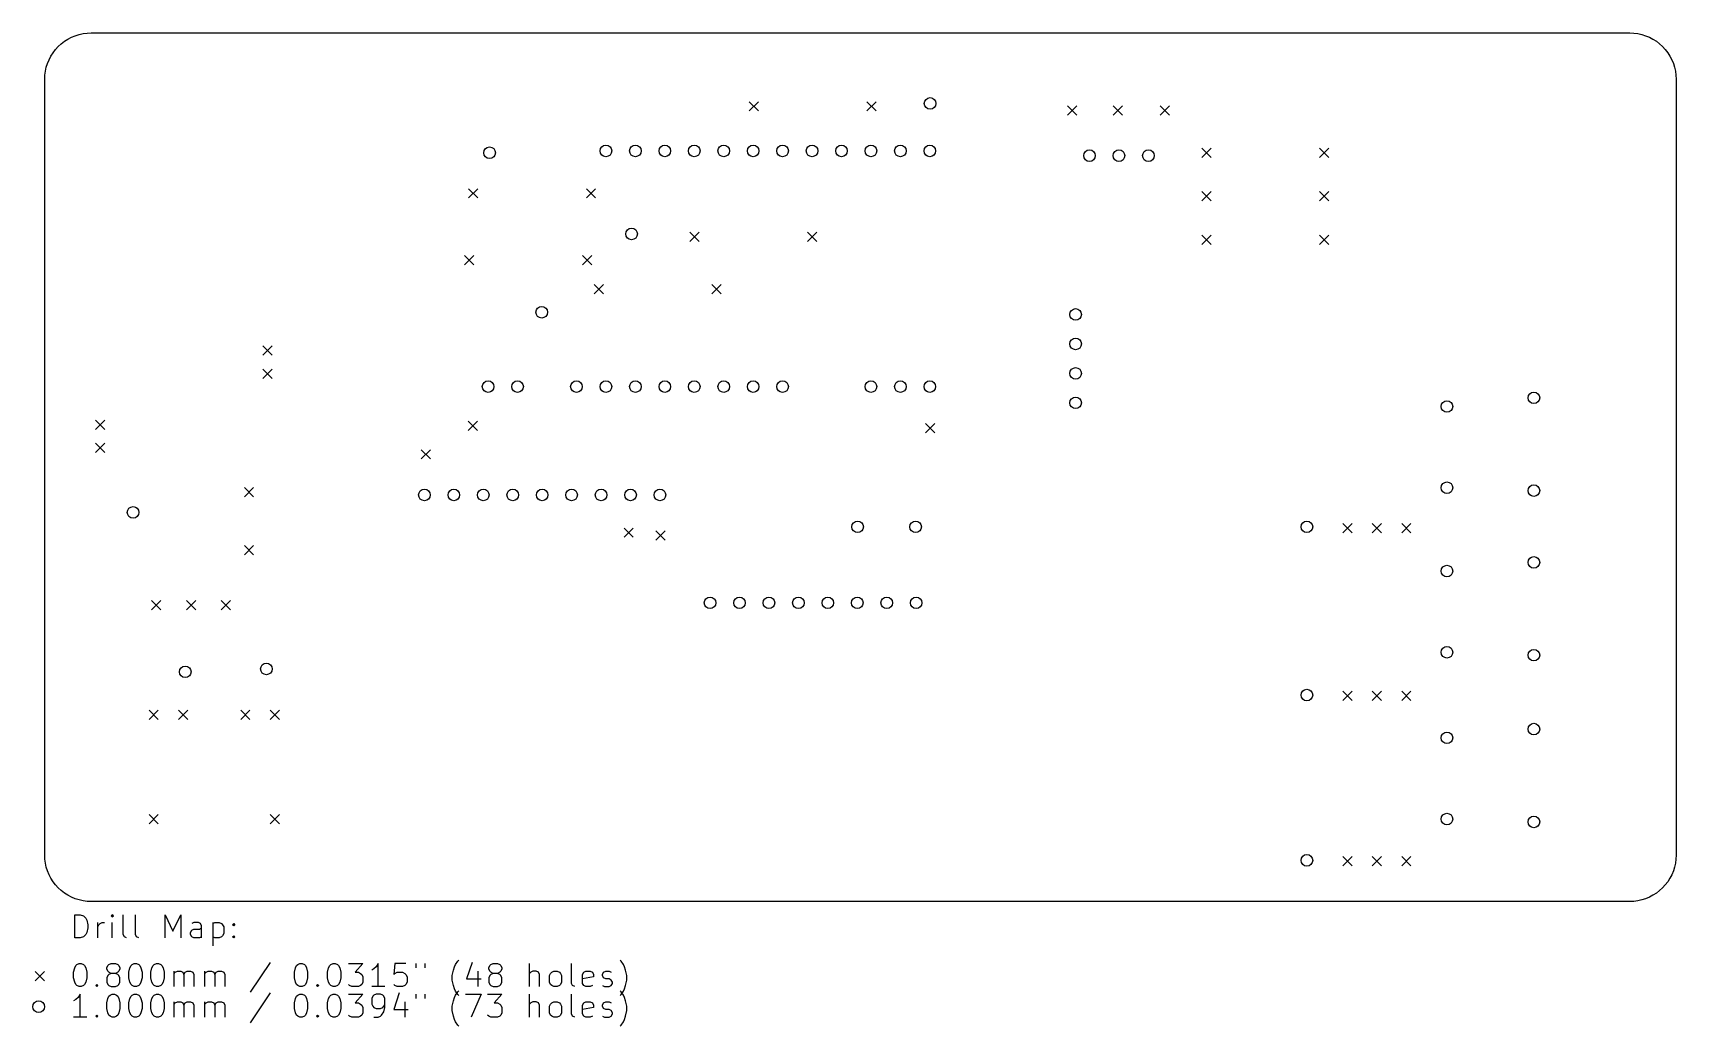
# Model space of a CAD drawing. Header units: millimetres. Extents: x -6 to 136, y -15 to 70.
import ezdxf

# ---------------------------------------------------------------- set-up
doc = ezdxf.new("R2010")
doc.units = ezdxf.units.MM
doc.layers.add('BLACK', color=250, linetype='CONTINUOUS')

msp = doc.modelspace()

# ---------------------------------------------------------------- linework, layer by layer
at = {"layer": 'BLACK', "linetype": 'CONTINUOUS'}
for p, q in [((-3.190305, 69.448383), (-2.91346, 69.660818)), ((-2.91346, 69.660818), (-2.619153, 69.848316)), ((-2.619153, 69.848316), (-2.309625, 70.00945)), ((-2.309625, 70.00945), (-1.987231, 70.142994)), ((-1.987231, 70.142994), (-1.654424, 70.247931)), ((-1.654424, 70.247931), (-1.313738, 70.323463)), ((-1.313738, 70.323463), (-0.967765, 70.369014)), ((-0.967765, 70.369014), (-0.619139, 70.384239)), ((-0.619139, 70.384239), (-0.619139, 70.384186)), ((-0.619139, 70.384186), (132.1, 70.384186)), ((132.1, 70.384186), (132.100014, 70.384186)), ((132.100014, 70.384186), (132.448636, 70.368964)), ((132.448636, 70.368964), (132.794604, 70.323415)), ((132.794604, 70.323415), (133.135286, 70.247886)), ((133.135286, 70.247886), (133.468089, 70.142953)), ((133.468089, 70.142953), (133.79048, 70.009413)), ((133.79048, 70.009413), (134.100005, 69.848282)), ((134.100005, 69.848282), (134.394309, 69.660789)), ((134.394309, 69.660789), (134.671152, 69.448358)), ((-4.37792, 67.752257), (-4.244383, 68.074654)), ((-4.244383, 68.074654), (-4.083255, 68.384186)), ((-4.083255, 68.384186), (-3.895762, 68.678496)), ((-3.895762, 68.678496), (-3.683333, 68.955346)), ((-3.683333, 68.955346), (-3.447582, 69.212627)), ((-3.447582, 69.212627), (-3.190305, 69.448383)), ((134.671152, 69.448358), (134.928427, 69.212607)), ((134.928427, 69.212607), (135.164176, 68.955331)), ((135.164176, 68.955331), (135.376605, 68.678486)), ((135.376605, 68.678486), (135.564096, 68.384181)), ((135.564096, 68.384181), (135.725224, 68.074654)), ((135.725224, 68.074654), (135.858762, 67.752263)), ((-4.619139, 66.384186), (-4.603921, 66.732788)), ((-4.603921, 66.732788), (-4.558376, 67.078761)), ((-4.558376, 67.078761), (-4.482851, 67.419449)), ((-4.482851, 67.419449), (-4.37792, 67.752257)), ((135.858762, 67.752263), (135.963693, 67.419459)), ((135.963693, 67.419459), (136.03922, 67.078776)), ((136.03922, 67.078776), (136.084766, 66.732808)), ((136.084766, 66.732808), (136.099986, 66.384186)), ((-4.619139, -0.5), (-4.619139, 66.384186)), ((136.099986, 66.384186), (136.1, 66.384186)), ((136.1, 66.384186), (136.1, -0.5)), ((56.14, 64.45), (56.94, 63.65)), ((56.94, 64.45), (56.14, 63.65)), ((66.3, 64.45), (67.1, 63.65)), ((67.1, 64.45), (66.3, 63.65)), ((83.6, 64.1), (84.4, 63.3)), ((84.4, 64.1), (83.6, 63.3)), ((87.5375, 64.1), (88.3375, 63.3)), ((88.3375, 64.1), (87.5375, 63.3)), ((91.6, 64.1), (92.4, 63.3)), ((92.4, 64.1), (91.6, 63.3)), ((95.18, 60.45), (95.98, 59.65)), ((95.98, 60.45), (95.18, 59.65)), ((105.34, 60.45), (106.14, 59.65)), ((106.14, 60.45), (105.34, 59.65)), ((31.94, 56.95), (32.74, 56.15)), ((32.74, 56.95), (31.94, 56.15)), ((42.1, 56.95), (42.9, 56.15)), ((42.9, 56.95), (42.1, 56.15)), ((95.18, 56.7), (95.98, 55.9)), ((95.98, 56.7), (95.18, 55.9)), ((105.34, 56.7), (106.14, 55.9)), ((106.14, 56.7), (105.34, 55.9)), ((51.02, 53.2), (51.82, 52.4)), ((51.82, 53.2), (51.02, 52.4)), ((61.18, 53.2), (61.98, 52.4)), ((61.98, 53.2), (61.18, 52.4)), ((95.19, 52.95), (95.99, 52.15)), ((95.99, 52.95), (95.19, 52.15)), ((105.35, 52.95), (106.15, 52.15)), ((106.15, 52.95), (105.35, 52.15)), ((31.6, 51.2), (32.4, 50.4)), ((32.4, 51.2), (31.6, 50.4)), ((41.76, 51.2), (42.56, 50.4)), ((42.56, 51.2), (41.76, 50.4)), ((42.77, 48.7), (43.57, 47.9)), ((43.57, 48.7), (42.77, 47.9)), ((52.93, 48.7), (53.73, 47.9)), ((53.73, 48.7), (52.93, 47.9)), ((14.2, 43.4), (15, 42.6)), ((15, 43.4), (14.2, 42.6)), ((14.2, 41.4), (15, 40.6)), ((15, 41.4), (14.2, 40.6)), ((-0.25, 37), (0.55, 36.2)), ((0.55, 37), (-0.25, 36.2)), ((31.9, 36.9), (32.7, 36.1)), ((32.7, 36.9), (31.9, 36.1)), ((71.35, 36.7), (72.15, 35.9)), ((72.15, 36.7), (71.35, 35.9)), ((-0.25, 35), (0.55, 34.2)), ((0.55, 35), (-0.25, 34.2)), ((27.85, 34.45), (28.65, 33.65)), ((28.65, 34.45), (27.85, 33.65)), ((12.6, 31.2), (13.4, 30.4)), ((13.4, 31.2), (12.6, 30.4)), ((45.35, 27.7), (46.15, 26.9)), ((46.15, 27.7), (45.35, 26.9)), ((48.1, 27.45), (48.9, 26.65)), ((48.9, 27.45), (48.1, 26.65)), ((107.35, 28.075), (108.15, 27.275)), ((108.15, 28.075), (107.35, 27.275)), ((109.89, 28.075), (110.69, 27.275)), ((110.69, 28.075), (109.89, 27.275)), ((112.43, 28.075), (113.23, 27.275)), ((113.23, 28.075), (112.43, 27.275)), ((12.6, 26.2), (13.4, 25.4)), ((13.4, 26.2), (12.6, 25.4)), ((4.6, 21.45), (5.4, 20.65)), ((5.4, 21.45), (4.6, 20.65)), ((7.6, 21.45), (8.4, 20.65)), ((8.4, 21.45), (7.6, 20.65)), ((10.6, 21.45), (11.4, 20.65)), ((11.4, 21.45), (10.6, 20.65)), ((107.35, 13.6375), (108.15, 12.8375)), ((108.15, 13.6375), (107.35, 12.8375)), ((109.89, 13.6375), (110.69, 12.8375)), ((110.69, 13.6375), (109.89, 12.8375)), ((112.43, 13.6375), (113.23, 12.8375)), ((113.23, 13.6375), (112.43, 12.8375)), ((4.376, 12), (5.176, 11.2)), ((5.176, 12), (4.376, 11.2)), ((6.916, 12), (7.716, 11.2)), ((7.716, 12), (6.916, 11.2)), ((12.284, 12), (13.084, 11.2)), ((13.084, 12), (12.284, 11.2)), ((14.824, 12), (15.624, 11.2)), ((15.624, 12), (14.824, 11.2)), ((4.376, 3), (5.176, 2.2)), ((5.176, 3), (4.376, 2.2)), ((14.824, 3), (15.624, 2.2)), ((15.624, 3), (14.824, 2.2)), ((-4.6191, -0.5), (-4.619139, -0.5)), ((-4.603879, -0.848623), (-4.6191, -0.5)), ((-4.558331, -1.194593), (-4.603879, -0.848623)), ((-4.482803, -1.535276), (-4.558331, -1.194593)), ((107.35, -0.6125), (108.15, -1.4125)), ((108.15, -0.6125), (107.35, -1.4125)), ((109.89, -0.6125), (110.69, -1.4125)), ((110.69, -0.6125), (109.89, -1.4125)), ((112.43, -0.6125), (113.23, -1.4125)), ((113.23, -0.6125), (112.43, -1.4125)), ((136.039231, -1.194593), (135.963703, -1.535276)), ((136.084779, -0.848623), (136.039231, -1.194593)), ((136.1, -0.5), (136.084779, -0.848623)), ((-4.37787, -1.868081), (-4.482803, -1.535276)), ((-4.244331, -2.190473), (-4.37787, -1.868081)), ((-4.083202, -2.5), (-4.244331, -2.190473)), ((-3.895708, -2.794306), (-4.083202, -2.5)), ((-3.683278, -3.07115), (-3.895708, -2.794306)), ((135.376608, -2.794306), (135.164178, -3.07115)), ((135.564102, -2.5), (135.376608, -2.794306)), ((135.725231, -2.190473), (135.564102, -2.5)), ((135.85877, -1.868081), (135.725231, -2.190473)), ((135.963703, -1.535276), (135.85877, -1.868081)), ((-3.447527, -3.328427), (-3.683278, -3.07115)), ((-3.19025, -3.564178), (-3.447527, -3.328427)), ((-2.913406, -3.776608), (-3.19025, -3.564178)), ((-2.6191, -3.964102), (-2.913406, -3.776608)), ((-2.309573, -4.125231), (-2.6191, -3.964102)), ((-1.987181, -4.25877), (-2.309573, -4.125231)), ((133.790473, -4.125231), (133.468081, -4.25877)), ((134.1, -3.964102), (133.790473, -4.125231)), ((134.394306, -3.776608), (134.1, -3.964102)), ((134.67115, -3.564178), (134.394306, -3.776608)), ((134.928427, -3.328427), (134.67115, -3.564178)), ((135.164178, -3.07115), (134.928427, -3.328427)), ((-2.036371, -7.639838), (-2.036371, -5.639838)), ((-2.036371, -5.639838), (-1.560181, -5.639838)), ((-1.654376, -4.363703), (-1.987181, -4.25877)), ((-1.313693, -4.439231), (-1.654376, -4.363703)), ((-1.560181, -5.639838), (-1.274466, -5.735076)), ((-0.967723, -4.484779), (-1.313693, -4.439231)), ((-0.619139, -4.5), (-0.967723, -4.484779)), ((132.1, -4.5), (-0.619139, -4.5)), ((1.201724, -5.639838), (1.106486, -5.735076)), ((1.296962, -5.735076), (1.201724, -5.639838)), ((1.201724, -5.639838), (1.201724, -5.830314)), ((2.154105, -7.354123), (2.154105, -5.639838)), ((3.201724, -7.354123), (3.201724, -5.639838)), ((5.773153, -7.639838), (5.773153, -5.639838)), ((5.773153, -5.639838), (6.43982, -7.068409)), ((6.43982, -7.068409), (7.106486, -5.639838)), ((7.106486, -5.639838), (7.106486, -7.639838)), ((132.448623, -4.484779), (132.1, -4.5)), ((132.794593, -4.439231), (132.448623, -4.484779)), ((133.135276, -4.363703), (132.794593, -4.439231)), ((133.468081, -4.25877), (133.135276, -4.363703)), ((-1.274466, -5.735076), (-1.08399, -5.925552)), ((-1.08399, -5.925552), (-0.988752, -6.116028)), ((-0.988752, -6.116028), (-0.893514, -6.49698)), ((-0.893514, -6.782695), (-0.988752, -7.163647)), ((-0.893514, -6.49698), (-0.893514, -6.782695)), ((-0.036371, -7.639838), (-0.036371, -6.306504)), ((-0.036371, -6.687457), (0.058867, -6.49698)), ((0.058867, -6.49698), (0.154105, -6.401742)), ((0.154105, -6.401742), (0.344581, -6.306504)), ((0.344581, -6.306504), (0.535058, -6.306504)), ((1.106486, -5.735076), (1.201724, -5.830314)), ((1.201724, -5.830314), (1.296962, -5.735076)), ((1.201724, -7.639838), (1.201724, -6.306504)), ((7.963629, -7.163647), (8.058867, -6.973171)), ((8.249343, -6.306504), (8.058867, -6.401742)), ((8.058867, -6.973171), (8.249343, -6.877933)), ((8.630296, -6.306504), (8.249343, -6.306504)), ((8.249343, -6.877933), (8.725534, -6.877933)), ((8.820772, -6.401742), (8.630296, -6.306504)), ((8.725534, -6.877933), (8.91601, -6.782695)), ((8.91601, -6.592219), (8.820772, -6.401742)), ((8.91601, -7.639838), (8.91601, -6.592219)), ((9.868391, -6.306504), (9.868391, -8.306504)), ((9.868391, -6.401742), (10.058867, -6.306504)), ((10.058867, -6.306504), (10.43982, -6.306504)), ((10.43982, -6.306504), (10.630296, -6.401742)), ((10.630296, -6.401742), (10.725534, -6.49698)), ((10.725534, -6.49698), (10.820772, -6.687457)), ((10.820772, -6.687457), (10.820772, -7.258885)), ((11.582677, -6.49698), (11.677915, -6.401742)), ((11.677915, -6.592219), (11.582677, -6.49698)), ((11.677915, -6.401742), (11.773153, -6.49698)), ((11.677915, -6.401742), (11.677915, -6.592219)), ((11.773153, -6.49698), (11.677915, -6.592219)), ((-1.560181, -7.639838), (-2.036371, -7.639838)), ((-1.274466, -7.5446), (-1.560181, -7.639838)), ((-1.08399, -7.354123), (-1.274466, -7.5446)), ((-0.988752, -7.163647), (-1.08399, -7.354123)), ((2.249343, -7.5446), (2.154105, -7.354123)), ((2.439819, -7.639838), (2.249343, -7.5446)), ((3.296962, -7.5446), (3.201724, -7.354123)), ((3.487438, -7.639838), (3.296962, -7.5446)), ((7.963629, -7.354123), (7.963629, -7.163647)), ((8.058867, -7.5446), (7.963629, -7.354123)), ((8.249343, -7.639838), (8.058867, -7.5446)), ((8.725534, -7.639838), (8.249343, -7.639838)), ((8.91601, -7.5446), (8.725534, -7.639838)), ((10.058867, -7.639838), (9.868391, -7.5446)), ((10.43982, -7.639838), (10.058867, -7.639838)), ((10.630296, -7.5446), (10.43982, -7.639838)), ((10.725534, -7.449361), (10.630296, -7.5446)), ((10.820772, -7.258885), (10.725534, -7.449361)), ((11.582677, -7.5446), (11.677915, -7.449361)), ((11.677915, -7.639838), (11.582677, -7.5446)), ((11.677915, -7.449361), (11.773153, -7.5446)), ((11.677915, -7.449361), (11.677915, -7.639838)), ((11.773153, -7.5446), (11.677915, -7.639838)), ((-1.845895, -9.935076), (-1.655419, -9.839838)), ((-1.655419, -9.839838), (-1.464942, -9.839838)), ((-1.464942, -9.839838), (-1.274466, -9.935076)), ((0.91601, -9.935076), (1.106486, -9.839838)), ((1.106486, -9.839838), (1.487439, -9.839838)), ((1.487439, -9.839838), (1.677915, -9.935076)), ((2.91601, -9.935076), (3.106486, -9.839838)), ((3.106486, -9.839838), (3.296963, -9.839838)), ((3.296963, -9.839838), (3.487439, -9.935076)), ((4.820772, -9.935076), (5.011248, -9.839838)), ((5.011248, -9.839838), (5.201725, -9.839838)), ((5.201725, -9.839838), (5.392201, -9.935076)), ((14.820773, -9.7446), (13.106488, -12.316028)), ((17.201726, -9.935076), (17.392202, -9.839838)), ((17.392202, -9.839838), (17.582679, -9.839838)), ((17.582679, -9.839838), (17.773155, -9.935076)), ((20.058869, -9.935076), (20.249345, -9.839838)), ((20.249345, -9.839838), (20.439822, -9.839838)), ((20.439822, -9.839838), (20.630298, -9.935076)), ((21.582679, -9.839838), (22.820774, -9.839838)), ((22.820774, -9.839838), (22.154107, -10.601742)), ((24.154107, -9.839838), (23.963631, -10.125552)), ((24.154107, -11.839838), (24.154107, -9.839838)), ((25.582679, -9.839838), (25.487441, -10.792219)), ((26.53506, -9.839838), (25.582679, -9.839838)), ((27.392203, -9.839838), (27.392203, -10.22079)), ((28.154108, -9.839838), (28.154108, -10.22079)), ((30.820775, -9.935076), (31.011251, -9.649361)), ((31.011251, -9.649361), (31.10649, -9.554123)), ((32.249346, -9.7446), (31.773156, -11.173171)), ((33.868394, -9.935076), (34.05887, -9.839838)), ((34.05887, -9.839838), (34.439823, -9.839838)), ((34.439823, -9.839838), (34.630299, -9.935076)), ((37.201728, -11.839838), (37.201728, -9.839838)), ((40.820776, -11.554123), (40.820776, -9.839838)), ((45.106491, -9.649361), (45.011253, -9.554123)), ((45.296967, -9.935076), (45.106491, -9.649361)), ((-5.444139, -10.525), (-4.644139, -11.325)), ((-4.644139, -10.525), (-5.444139, -11.325)), ((-2.131609, -10.601742), (-2.036371, -10.22079)), ((-2.131609, -11.077933), (-2.131609, -10.601742)), ((-2.036371, -11.458885), (-2.131609, -11.077933)), ((-2.036371, -10.22079), (-1.941133, -10.030314)), ((-1.941133, -10.030314), (-1.845895, -9.935076)), ((-1.274466, -9.935076), (-1.179228, -10.030314)), ((-1.179228, -10.030314), (-1.08399, -10.22079)), ((-1.08399, -10.22079), (-0.988752, -10.601742)), ((-0.988752, -11.077933), (-1.08399, -11.458885)), ((-0.988752, -10.601742), (-0.988752, -11.077933)), ((0.725534, -10.22079), (0.820772, -10.030314)), ((0.725534, -10.316028), (0.725534, -10.22079)), ((0.820772, -10.506504), (0.725534, -10.316028)), ((0.820772, -10.887457), (0.725534, -11.077933)), ((0.725534, -11.077933), (0.725534, -11.458885)), ((0.820772, -10.030314), (0.91601, -9.935076)), ((0.91601, -10.601742), (0.820772, -10.506504)), ((0.91601, -10.792219), (0.820772, -10.887457)), ((1.106486, -10.69698), (0.91601, -10.601742)), ((1.106486, -10.69698), (0.91601, -10.792219)), ((1.487439, -10.69698), (1.106486, -10.69698)), ((1.677915, -10.601742), (1.487439, -10.69698)), ((1.677915, -10.792219), (1.487439, -10.69698)), ((1.677915, -9.935076), (1.773153, -10.030314)), ((1.773153, -10.506504), (1.677915, -10.601742)), ((1.773153, -10.887457), (1.677915, -10.792219)), ((1.773153, -10.030314), (1.868391, -10.22079)), ((1.868391, -10.316028), (1.773153, -10.506504)), ((1.868391, -11.077933), (1.773153, -10.887457)), ((1.868391, -10.22079), (1.868391, -10.316028)), ((1.868391, -11.458885), (1.868391, -11.077933)), ((2.630296, -10.601742), (2.725534, -10.22079)), ((2.630296, -11.077933), (2.630296, -10.601742)), ((2.725534, -11.458885), (2.630296, -11.077933)), ((2.725534, -10.22079), (2.820772, -10.030314)), ((2.820772, -10.030314), (2.91601, -9.935076)), ((3.487439, -9.935076), (3.582677, -10.030314)), ((3.582677, -10.030314), (3.677915, -10.22079)), ((3.677915, -10.22079), (3.773153, -10.601742)), ((3.773153, -11.077933), (3.677915, -11.458885)), ((3.773153, -10.601742), (3.773153, -11.077933)), ((4.535058, -10.601742), (4.630296, -10.22079)), ((4.535058, -11.077933), (4.535058, -10.601742)), ((4.630296, -11.458885), (4.535058, -11.077933)), ((4.630296, -10.22079), (4.725534, -10.030314)), ((4.725534, -10.030314), (4.820772, -9.935076)), ((5.392201, -9.935076), (5.487439, -10.030314)), ((5.487439, -10.030314), (5.582677, -10.22079)), ((5.582677, -10.22079), (5.677915, -10.601742)), ((5.677915, -11.077933), (5.582677, -11.458885)), ((5.677915, -10.601742), (5.677915, -11.077933)), ((6.535058, -11.839838), (6.535058, -10.506504)), ((6.535058, -10.69698), (6.630296, -10.601742)), ((6.630296, -10.601742), (6.820772, -10.506504)), ((6.820772, -10.506504), (7.106487, -10.506504)), ((7.106487, -10.506504), (7.296963, -10.601742)), ((7.296963, -10.601742), (7.392201, -10.792219)), ((7.392201, -10.792219), (7.487439, -10.601742)), ((7.392201, -10.792219), (7.392201, -11.839838)), ((7.487439, -10.601742), (7.677915, -10.506504)), ((7.677915, -10.506504), (7.963629, -10.506504)), ((7.963629, -10.506504), (8.154106, -10.601742)), ((8.154106, -10.601742), (8.249344, -10.792219)), ((8.249344, -10.792219), (8.249344, -11.839838)), ((9.201725, -11.839838), (9.201725, -10.506504)), ((9.201725, -10.69698), (9.296963, -10.601742)), ((9.296963, -10.601742), (9.487439, -10.506504)), ((9.487439, -10.506504), (9.773154, -10.506504)), ((9.773154, -10.506504), (9.96363, -10.601742)), ((9.96363, -10.601742), (10.058868, -10.792219)), ((10.058868, -10.792219), (10.154106, -10.601742)), ((10.058868, -10.792219), (10.058868, -11.839838)), ((10.154106, -10.601742), (10.344582, -10.506504)), ((10.344582, -10.506504), (10.630296, -10.506504)), ((10.630296, -10.506504), (10.820773, -10.601742)), ((10.820773, -10.601742), (10.916011, -10.792219)), ((10.916011, -10.792219), (10.916011, -11.839838)), ((16.916012, -10.601742), (17.01125, -10.22079)), ((16.916012, -11.077933), (16.916012, -10.601742)), ((17.01125, -11.458885), (16.916012, -11.077933)), ((17.01125, -10.22079), (17.106488, -10.030314)), ((17.106488, -10.030314), (17.201726, -9.935076)), ((17.773155, -9.935076), (17.868393, -10.030314)), ((17.868393, -10.030314), (17.963631, -10.22079)), ((17.963631, -10.22079), (18.058869, -10.601742)), ((18.058869, -11.077933), (17.963631, -11.458885)), ((18.058869, -10.601742), (18.058869, -11.077933)), ((19.773155, -10.601742), (19.868393, -10.22079)), ((19.773155, -11.077933), (19.773155, -10.601742)), ((19.868393, -11.458885), (19.773155, -11.077933)), ((19.868393, -10.22079), (19.963631, -10.030314)), ((19.963631, -10.030314), (20.058869, -9.935076)), ((20.630298, -9.935076), (20.725536, -10.030314)), ((20.725536, -10.030314), (20.820774, -10.22079)), ((20.820774, -10.22079), (20.916012, -10.601742)), ((20.916012, -11.077933), (20.820774, -11.458885)), ((20.916012, -10.601742), (20.916012, -11.077933)), ((22.154107, -10.601742), (22.439822, -10.601742)), ((22.439822, -10.601742), (22.630298, -10.69698)), ((22.630298, -10.69698), (22.725536, -10.792219)), ((22.725536, -10.792219), (22.820774, -10.982695)), ((22.820774, -10.982695), (22.820774, -11.458885)), ((23.773155, -10.316028), (23.582679, -10.411266)), ((23.963631, -10.125552), (23.773155, -10.316028)), ((25.487441, -10.792219), (25.582679, -10.69698)), ((25.582679, -10.69698), (25.773155, -10.601742)), ((25.773155, -10.601742), (26.249346, -10.601742)), ((26.249346, -10.601742), (26.439822, -10.69698)), ((26.439822, -10.69698), (26.53506, -10.792219)), ((26.53506, -10.792219), (26.630298, -10.982695)), ((26.630298, -10.982695), (26.630298, -11.458885)), ((30.535061, -10.887457), (30.630299, -10.411266)), ((30.535061, -11.268409), (30.535061, -10.887457)), ((30.630299, -11.7446), (30.535061, -11.268409)), ((30.630299, -10.411266), (30.725537, -10.125552)), ((30.725537, -10.125552), (30.820775, -9.935076)), ((31.773156, -11.173171), (33.011251, -11.173171)), ((32.725537, -10.506504), (32.725537, -11.839838)), ((33.677918, -10.22079), (33.773156, -10.030314)), ((33.677918, -10.316028), (33.677918, -10.22079)), ((33.773156, -10.506504), (33.677918, -10.316028)), ((33.773156, -10.887457), (33.677918, -11.077933)), ((33.677918, -11.077933), (33.677918, -11.458885)), ((33.773156, -10.030314), (33.868394, -9.935076)), ((33.868394, -10.601742), (33.773156, -10.506504)), ((33.868394, -10.792219), (33.773156, -10.887457)), ((34.05887, -10.69698), (33.868394, -10.601742)), ((34.05887, -10.69698), (33.868394, -10.792219)), ((34.439823, -10.69698), (34.05887, -10.69698)), ((34.630299, -10.601742), (34.439823, -10.69698)), ((34.630299, -10.792219), (34.439823, -10.69698)), ((34.630299, -9.935076), (34.725537, -10.030314)), ((34.725537, -10.506504), (34.630299, -10.601742)), ((34.725537, -10.887457), (34.630299, -10.792219)), ((34.725537, -10.030314), (34.820775, -10.22079)), ((34.820775, -10.316028), (34.725537, -10.506504)), ((34.820775, -11.077933), (34.725537, -10.887457)), ((34.820775, -10.22079), (34.820775, -10.316028)), ((34.820775, -11.458885), (34.820775, -11.077933)), ((37.296966, -10.601742), (37.201728, -10.69698)), ((37.487442, -10.506504), (37.296966, -10.601742)), ((37.773157, -10.506504), (37.487442, -10.506504)), ((37.963633, -10.601742), (37.773157, -10.506504)), ((38.058871, -10.792219), (37.963633, -10.601742)), ((38.058871, -11.839838), (38.058871, -10.792219)), ((38.916014, -10.887457), (39.011252, -10.69698)), ((38.916014, -11.458885), (38.916014, -10.887457)), ((39.011252, -10.69698), (39.10649, -10.601742)), ((39.10649, -10.601742), (39.296966, -10.506504)), ((39.296966, -10.506504), (39.582681, -10.506504)), ((39.582681, -10.506504), (39.773157, -10.601742)), ((39.773157, -10.601742), (39.868395, -10.69698)), ((39.868395, -10.69698), (39.963633, -10.887457)), ((39.963633, -10.887457), (39.963633, -11.458885)), ((41.773157, -10.792219), (41.868395, -10.601742)), ((41.773157, -11.554123), (41.773157, -10.792219)), ((42.725538, -10.982695), (41.773157, -11.173171)), ((41.868395, -10.601742), (42.058871, -10.506504)), ((42.058871, -10.506504), (42.439824, -10.506504)), ((42.439824, -10.506504), (42.6303, -10.601742)), ((42.6303, -10.601742), (42.725538, -10.792219)), ((42.725538, -10.792219), (42.725538, -10.982695)), ((43.487443, -10.792219), (43.582681, -10.601742)), ((43.487443, -10.887457), (43.487443, -10.792219)), ((43.582681, -11.077933), (43.487443, -10.887457)), ((43.582681, -10.601742), (43.773157, -10.506504)), ((43.773157, -11.173171), (43.582681, -11.077933)), ((43.773157, -10.506504), (44.058871, -10.506504)), ((44.058871, -11.173171), (43.773157, -11.173171)), ((44.058871, -10.506504), (44.249348, -10.601742)), ((44.249348, -11.268409), (44.058871, -11.173171)), ((44.344586, -11.458885), (44.249348, -11.268409)), ((45.392205, -10.125552), (45.296967, -9.935076)), ((45.487443, -10.411266), (45.392205, -10.125552)), ((45.582681, -10.887457), (45.487443, -10.411266)), ((45.487443, -11.7446), (45.582681, -11.268409)), ((45.582681, -11.268409), (45.582681, -10.887457)), ((-1.941133, -11.649361), (-2.036371, -11.458885)), ((-1.845895, -11.7446), (-1.941133, -11.649361)), ((-1.655419, -11.839838), (-1.845895, -11.7446)), ((-1.560181, -12.479838), (-1.750657, -12.765552)), ((-1.464942, -11.839838), (-1.655419, -11.839838)), ((-1.560181, -14.479838), (-1.560181, -12.479838)), ((-1.274466, -11.7446), (-1.464942, -11.839838)), ((-1.179228, -11.649361), (-1.274466, -11.7446)), ((-1.08399, -11.458885), (-1.179228, -11.649361)), ((-0.226847, -11.7446), (-0.131609, -11.649361)), ((-0.131609, -11.839838), (-0.226847, -11.7446)), ((-0.131609, -11.649361), (-0.036371, -11.7446)), ((-0.131609, -11.649361), (-0.131609, -11.839838)), ((-0.036371, -11.7446), (-0.131609, -11.839838)), ((0.725534, -11.458885), (0.820772, -11.649361)), ((0.820772, -11.649361), (0.91601, -11.7446)), ((0.820772, -12.86079), (0.91601, -12.670314)), ((0.91601, -11.7446), (1.106486, -11.839838)), ((0.91601, -12.670314), (1.011248, -12.575076)), ((1.011248, -12.575076), (1.201724, -12.479838)), ((1.106486, -11.839838), (1.487439, -11.839838)), ((1.201724, -12.479838), (1.392201, -12.479838)), ((1.392201, -12.479838), (1.582677, -12.575076)), ((1.487439, -11.839838), (1.677915, -11.7446)), ((1.582677, -12.575076), (1.677915, -12.670314)), ((1.677915, -11.7446), (1.773153, -11.649361)), ((1.677915, -12.670314), (1.773153, -12.86079)), ((1.773153, -11.649361), (1.868391, -11.458885)), ((2.820772, -11.649361), (2.725534, -11.458885)), ((2.725534, -12.86079), (2.820772, -12.670314)), ((2.91601, -11.7446), (2.820772, -11.649361)), ((2.820772, -12.670314), (2.91601, -12.575076)), ((3.106486, -11.839838), (2.91601, -11.7446)), ((2.91601, -12.575076), (3.106486, -12.479838)), ((3.296963, -11.839838), (3.106486, -11.839838)), ((3.106486, -12.479838), (3.296963, -12.479838)), ((3.487439, -11.7446), (3.296963, -11.839838)), ((3.296963, -12.479838), (3.487439, -12.575076)), ((3.582677, -11.649361), (3.487439, -11.7446)), ((3.487439, -12.575076), (3.582677, -12.670314)), ((3.677915, -11.458885), (3.582677, -11.649361)), ((3.582677, -12.670314), (3.677915, -12.86079)), ((4.725534, -11.649361), (4.630296, -11.458885)), ((4.630296, -12.86079), (4.725534, -12.670314)), ((4.820772, -11.7446), (4.725534, -11.649361)), ((4.725534, -12.670314), (4.820772, -12.575076)), ((5.011248, -11.839838), (4.820772, -11.7446)), ((4.820772, -12.575076), (5.011248, -12.479838)), ((5.201725, -11.839838), (5.011248, -11.839838)), ((5.011248, -12.479838), (5.201725, -12.479838)), ((5.392201, -11.7446), (5.201725, -11.839838)), ((5.201725, -12.479838), (5.392201, -12.575076)), ((5.487439, -11.649361), (5.392201, -11.7446)), ((5.392201, -12.575076), (5.487439, -12.670314)), ((5.582677, -11.458885), (5.487439, -11.649361)), ((5.487439, -12.670314), (5.582677, -12.86079)), ((14.820773, -12.3846), (13.106488, -14.956028)), ((17.106488, -11.649361), (17.01125, -11.458885)), ((17.01125, -12.86079), (17.106488, -12.670314)), ((17.201726, -11.7446), (17.106488, -11.649361)), ((17.106488, -12.670314), (17.201726, -12.575076)), ((17.392202, -11.839838), (17.201726, -11.7446)), ((17.201726, -12.575076), (17.392202, -12.479838)), ((17.582679, -11.839838), (17.392202, -11.839838)), ((17.392202, -12.479838), (17.582679, -12.479838)), ((17.773155, -11.7446), (17.582679, -11.839838)), ((17.582679, -12.479838), (17.773155, -12.575076)), ((17.868393, -11.649361), (17.773155, -11.7446)), ((17.773155, -12.575076), (17.868393, -12.670314)), ((17.963631, -11.458885), (17.868393, -11.649361)), ((17.868393, -12.670314), (17.963631, -12.86079)), ((18.820774, -11.7446), (18.916012, -11.649361)), ((18.916012, -11.839838), (18.820774, -11.7446)), ((18.916012, -11.649361), (19.01125, -11.7446)), ((18.916012, -11.649361), (18.916012, -11.839838)), ((19.01125, -11.7446), (18.916012, -11.839838)), ((19.963631, -11.649361), (19.868393, -11.458885)), ((19.868393, -12.86079), (19.963631, -12.670314)), ((20.058869, -11.7446), (19.963631, -11.649361)), ((19.963631, -12.670314), (20.058869, -12.575076)), ((20.249345, -11.839838), (20.058869, -11.7446)), ((20.058869, -12.575076), (20.249345, -12.479838)), ((20.439822, -11.839838), (20.249345, -11.839838)), ((20.249345, -12.479838), (20.439822, -12.479838)), ((20.630298, -11.7446), (20.439822, -11.839838)), ((20.439822, -12.479838), (20.630298, -12.575076)), ((20.725536, -11.649361), (20.630298, -11.7446)), ((20.630298, -12.575076), (20.725536, -12.670314)), ((20.820774, -11.458885), (20.725536, -11.649361)), ((20.725536, -12.670314), (20.820774, -12.86079)), ((21.677917, -11.7446), (21.582679, -11.649361)), ((21.582679, -12.479838), (22.820774, -12.479838)), ((21.868393, -11.839838), (21.677917, -11.7446)), ((22.439822, -11.839838), (21.868393, -11.839838)), ((22.820774, -12.479838), (22.154107, -13.241742)), ((22.630298, -11.7446), (22.439822, -11.839838)), ((22.725536, -11.649361), (22.630298, -11.7446)), ((22.820774, -11.458885), (22.725536, -11.649361)), ((24.725536, -11.839838), (23.582679, -11.839838)), ((23.677917, -12.670314), (23.582679, -12.86079)), ((23.773155, -12.575076), (23.677917, -12.670314)), ((23.963631, -12.479838), (23.773155, -12.575076)), ((24.344584, -12.479838), (23.963631, -12.479838)), ((24.53506, -12.575076), (24.344584, -12.479838)), ((24.630298, -12.670314), (24.53506, -12.575076)), ((24.725536, -12.86079), (24.630298, -12.670314)), ((25.582679, -11.7446), (25.487441, -11.649361)), ((25.963631, -12.3846), (25.487441, -13.813171)), ((25.773155, -11.839838), (25.582679, -11.7446)), ((26.249346, -11.839838), (25.773155, -11.839838)), ((26.439822, -11.7446), (26.249346, -11.839838)), ((26.53506, -11.649361), (26.439822, -11.7446)), ((26.630298, -11.458885), (26.53506, -11.649361)), ((27.392203, -12.479838), (27.392203, -12.86079)), ((28.154108, -12.479838), (28.154108, -12.86079)), ((30.725537, -12.030314), (30.630299, -11.7446)), ((30.820775, -12.22079), (30.725537, -12.030314)), ((30.725537, -12.765552), (30.820775, -12.575076)), ((31.011251, -12.506504), (30.820775, -12.22079)), ((30.820775, -12.575076), (31.011251, -12.289361)), ((31.011251, -12.289361), (31.10649, -12.194123)), ((31.10649, -12.601742), (31.011251, -12.506504)), ((31.677918, -12.479838), (33.011251, -12.479838)), ((33.011251, -12.479838), (32.154108, -14.479838)), ((33.58268, -12.479838), (34.820775, -12.479838)), ((33.677918, -11.458885), (33.773156, -11.649361)), ((33.773156, -11.649361), (33.868394, -11.7446)), ((33.868394, -11.7446), (34.05887, -11.839838)), ((34.05887, -11.839838), (34.439823, -11.839838)), ((34.820775, -12.479838), (34.154108, -13.241742)), ((34.439823, -11.839838), (34.630299, -11.7446)), ((34.630299, -11.7446), (34.725537, -11.649361)), ((34.725537, -11.649361), (34.820775, -11.458885)), ((37.201728, -14.479838), (37.201728, -12.479838)), ((39.011252, -11.649361), (38.916014, -11.458885)), ((39.10649, -11.7446), (39.011252, -11.649361)), ((39.296966, -11.839838), (39.10649, -11.7446)), ((39.582681, -11.839838), (39.296966, -11.839838)), ((39.773157, -11.7446), (39.582681, -11.839838)), ((39.868395, -11.649361), (39.773157, -11.7446)), ((39.963633, -11.458885), (39.868395, -11.649361)), ((40.916014, -11.7446), (40.820776, -11.554123)), ((40.820776, -14.194123), (40.820776, -12.479838)), ((41.10649, -11.839838), (40.916014, -11.7446)), ((41.868395, -11.7446), (41.773157, -11.554123)), ((42.058871, -11.839838), (41.868395, -11.7446)), ((42.439824, -11.839838), (42.058871, -11.839838)), ((42.6303, -11.7446), (42.439824, -11.839838)), ((43.487443, -11.7446), (43.677919, -11.839838)), ((43.677919, -11.839838), (44.058871, -11.839838)), ((44.058871, -11.839838), (44.249348, -11.7446)), ((44.249348, -11.7446), (44.344586, -11.554123)), ((44.344586, -11.554123), (44.344586, -11.458885)), ((45.106491, -12.289361), (45.011253, -12.194123)), ((45.011253, -12.601742), (45.106491, -12.506504)), ((45.106491, -12.506504), (45.296967, -12.22079)), ((45.296967, -12.575076), (45.106491, -12.289361)), ((45.296967, -12.22079), (45.392205, -12.030314)), ((45.392205, -12.765552), (45.296967, -12.575076)), ((45.392205, -12.030314), (45.487443, -11.7446)), ((-1.941133, -12.956028), (-2.131609, -13.051266)), ((-1.750657, -12.765552), (-1.941133, -12.956028)), ((0.725534, -13.241742), (0.820772, -12.86079)), ((0.725534, -13.717933), (0.725534, -13.241742)), ((0.820772, -14.098885), (0.725534, -13.717933)), ((0.91601, -14.289361), (0.820772, -14.098885)), ((1.773153, -14.098885), (1.677915, -14.289361)), ((1.773153, -12.86079), (1.868391, -13.241742)), ((1.868391, -13.717933), (1.773153, -14.098885)), ((1.868391, -13.241742), (1.868391, -13.717933)), ((2.630296, -13.241742), (2.725534, -12.86079)), ((2.630296, -13.717933), (2.630296, -13.241742)), ((2.725534, -14.098885), (2.630296, -13.717933)), ((2.820772, -14.289361), (2.725534, -14.098885)), ((3.677915, -14.098885), (3.582677, -14.289361)), ((3.677915, -12.86079), (3.773153, -13.241742)), ((3.773153, -13.717933), (3.677915, -14.098885)), ((3.773153, -13.241742), (3.773153, -13.717933)), ((4.535058, -13.241742), (4.630296, -12.86079)), ((4.535058, -13.717933), (4.535058, -13.241742)), ((4.630296, -14.098885), (4.535058, -13.717933)), ((4.725534, -14.289361), (4.630296, -14.098885)), ((5.582677, -14.098885), (5.487439, -14.289361)), ((5.582677, -12.86079), (5.677915, -13.241742)), ((5.677915, -13.717933), (5.582677, -14.098885)), ((5.677915, -13.241742), (5.677915, -13.717933)), ((6.535058, -14.479838), (6.535058, -13.146504)), ((6.535058, -13.33698), (6.630296, -13.241742)), ((6.630296, -13.241742), (6.820772, -13.146504)), ((6.820772, -13.146504), (7.106487, -13.146504)), ((7.106487, -13.146504), (7.296963, -13.241742)), ((7.296963, -13.241742), (7.392201, -13.432219)), ((7.392201, -13.432219), (7.487439, -13.241742)), ((7.392201, -13.432219), (7.392201, -14.479838)), ((7.487439, -13.241742), (7.677915, -13.146504)), ((7.677915, -13.146504), (7.963629, -13.146504)), ((7.963629, -13.146504), (8.154106, -13.241742)), ((8.154106, -13.241742), (8.249344, -13.432219)), ((8.249344, -13.432219), (8.249344, -14.479838)), ((9.201725, -14.479838), (9.201725, -13.146504)), ((9.201725, -13.33698), (9.296963, -13.241742)), ((9.296963, -13.241742), (9.487439, -13.146504)), ((9.487439, -13.146504), (9.773154, -13.146504)), ((9.773154, -13.146504), (9.96363, -13.241742)), ((9.96363, -13.241742), (10.058868, -13.432219)), ((10.058868, -13.432219), (10.154106, -13.241742)), ((10.058868, -13.432219), (10.058868, -14.479838)), ((10.154106, -13.241742), (10.344582, -13.146504)), ((10.344582, -13.146504), (10.630296, -13.146504)), ((10.630296, -13.146504), (10.820773, -13.241742)), ((10.820773, -13.241742), (10.916011, -13.432219)), ((10.916011, -13.432219), (10.916011, -14.479838)), ((16.916012, -13.241742), (17.01125, -12.86079)), ((16.916012, -13.717933), (16.916012, -13.241742)), ((17.01125, -14.098885), (16.916012, -13.717933)), ((17.106488, -14.289361), (17.01125, -14.098885)), ((17.963631, -14.098885), (17.868393, -14.289361)), ((17.963631, -12.86079), (18.058869, -13.241742)), ((18.058869, -13.717933), (17.963631, -14.098885)), ((18.058869, -13.241742), (18.058869, -13.717933)), ((19.773155, -13.241742), (19.868393, -12.86079)), ((19.773155, -13.717933), (19.773155, -13.241742)), ((19.868393, -14.098885), (19.773155, -13.717933)), ((19.963631, -14.289361), (19.868393, -14.098885)), ((20.820774, -14.098885), (20.725536, -14.289361)), ((20.820774, -12.86079), (20.916012, -13.241742)), ((20.916012, -13.717933), (20.820774, -14.098885)), ((20.916012, -13.241742), (20.916012, -13.717933)), ((22.154107, -13.241742), (22.439822, -13.241742)), ((22.439822, -13.241742), (22.630298, -13.33698)), ((22.630298, -13.33698), (22.725536, -13.432219)), ((22.725536, -13.432219), (22.820774, -13.622695)), ((22.820774, -14.098885), (22.725536, -14.289361)), ((22.820774, -13.622695), (22.820774, -14.098885)), ((23.582679, -12.86079), (23.582679, -13.33698)), ((23.582679, -13.33698), (23.677917, -13.527457)), ((23.677917, -13.527457), (23.773155, -13.622695)), ((23.773155, -13.622695), (23.963631, -13.717933)), ((23.963631, -13.717933), (24.344584, -13.717933)), ((24.344584, -13.717933), (24.53506, -13.622695)), ((24.439822, -14.289361), (24.630298, -14.003647)), ((24.53506, -13.622695), (24.630298, -13.527457)), ((24.630298, -13.527457), (24.725536, -13.33698)), ((24.630298, -14.003647), (24.725536, -13.622695)), ((24.725536, -13.622695), (24.725536, -12.86079)), ((25.487441, -13.813171), (26.725536, -13.813171)), ((26.439822, -13.146504), (26.439822, -14.479838)), ((30.535061, -13.527457), (30.630299, -13.051266)), ((30.535061, -13.908409), (30.535061, -13.527457)), ((30.630299, -14.3846), (30.535061, -13.908409)), ((30.630299, -13.051266), (30.725537, -12.765552)), ((34.154108, -13.241742), (34.439823, -13.241742)), ((34.439823, -13.241742), (34.630299, -13.33698)), ((34.630299, -13.33698), (34.725537, -13.432219)), ((34.725537, -13.432219), (34.820775, -13.622695)), ((34.820775, -14.098885), (34.725537, -14.289361)), ((34.820775, -13.622695), (34.820775, -14.098885)), ((37.296966, -13.241742), (37.201728, -13.33698)), ((37.487442, -13.146504), (37.296966, -13.241742)), ((37.773157, -13.146504), (37.487442, -13.146504)), ((37.963633, -13.241742), (37.773157, -13.146504)), ((38.058871, -13.432219), (37.963633, -13.241742)), ((38.058871, -14.479838), (38.058871, -13.432219)), ((38.916014, -13.527457), (39.011252, -13.33698)), ((38.916014, -14.098885), (38.916014, -13.527457)), ((39.011252, -14.289361), (38.916014, -14.098885)), ((39.011252, -13.33698), (39.10649, -13.241742)), ((39.10649, -13.241742), (39.296966, -13.146504)), ((39.296966, -13.146504), (39.582681, -13.146504)), ((39.582681, -13.146504), (39.773157, -13.241742)), ((39.773157, -13.241742), (39.868395, -13.33698)), ((39.868395, -13.33698), (39.963633, -13.527457)), ((39.963633, -14.098885), (39.868395, -14.289361)), ((39.963633, -13.527457), (39.963633, -14.098885)), ((41.773157, -13.432219), (41.868395, -13.241742)), ((41.773157, -14.194123), (41.773157, -13.432219)), ((42.725538, -13.622695), (41.773157, -13.813171)), ((41.868395, -13.241742), (42.058871, -13.146504)), ((42.058871, -13.146504), (42.439824, -13.146504)), ((42.439824, -13.146504), (42.6303, -13.241742)), ((42.6303, -13.241742), (42.725538, -13.432219)), ((42.725538, -13.432219), (42.725538, -13.622695)), ((43.487443, -13.432219), (43.582681, -13.241742)), ((43.487443, -13.527457), (43.487443, -13.432219)), ((43.582681, -13.717933), (43.487443, -13.527457)), ((43.582681, -13.241742), (43.773157, -13.146504)), ((43.773157, -13.813171), (43.582681, -13.717933)), ((43.773157, -13.146504), (44.058871, -13.146504)), ((44.058871, -13.813171), (43.773157, -13.813171)), ((44.058871, -13.146504), (44.249348, -13.241742)), ((44.249348, -13.908409), (44.058871, -13.813171)), ((44.344586, -14.098885), (44.249348, -13.908409)), ((44.344586, -14.194123), (44.344586, -14.098885)), ((45.487443, -13.051266), (45.392205, -12.765552)), ((45.582681, -13.527457), (45.487443, -13.051266)), ((45.487443, -14.3846), (45.582681, -13.908409)), ((45.582681, -13.908409), (45.582681, -13.527457)), ((-0.988752, -14.479838), (-2.131609, -14.479838)), ((-0.226847, -14.3846), (-0.131609, -14.289361)), ((-0.131609, -14.479838), (-0.226847, -14.3846)), ((-0.131609, -14.289361), (-0.036371, -14.3846)), ((-0.131609, -14.289361), (-0.131609, -14.479838)), ((-0.036371, -14.3846), (-0.131609, -14.479838)), ((1.011248, -14.3846), (0.91601, -14.289361)), ((1.201724, -14.479838), (1.011248, -14.3846)), ((1.392201, -14.479838), (1.201724, -14.479838)), ((1.582677, -14.3846), (1.392201, -14.479838)), ((1.677915, -14.289361), (1.582677, -14.3846)), ((2.91601, -14.3846), (2.820772, -14.289361)), ((3.106486, -14.479838), (2.91601, -14.3846)), ((3.296963, -14.479838), (3.106486, -14.479838)), ((3.487439, -14.3846), (3.296963, -14.479838)), ((3.582677, -14.289361), (3.487439, -14.3846)), ((4.820772, -14.3846), (4.725534, -14.289361)), ((5.011248, -14.479838), (4.820772, -14.3846)), ((5.201725, -14.479838), (5.011248, -14.479838)), ((5.392201, -14.3846), (5.201725, -14.479838)), ((5.487439, -14.289361), (5.392201, -14.3846)), ((17.201726, -14.3846), (17.106488, -14.289361)), ((17.392202, -14.479838), (17.201726, -14.3846)), ((17.582679, -14.479838), (17.392202, -14.479838)), ((17.773155, -14.3846), (17.582679, -14.479838)), ((17.868393, -14.289361), (17.773155, -14.3846)), ((18.820774, -14.3846), (18.916012, -14.289361)), ((18.916012, -14.479838), (18.820774, -14.3846)), ((18.916012, -14.289361), (19.01125, -14.3846)), ((18.916012, -14.289361), (18.916012, -14.479838)), ((19.01125, -14.3846), (18.916012, -14.479838)), ((20.058869, -14.3846), (19.963631, -14.289361)), ((20.249345, -14.479838), (20.058869, -14.3846)), ((20.439822, -14.479838), (20.249345, -14.479838)), ((20.630298, -14.3846), (20.439822, -14.479838)), ((20.725536, -14.289361), (20.630298, -14.3846)), ((21.677917, -14.3846), (21.582679, -14.289361)), ((21.868393, -14.479838), (21.677917, -14.3846)), ((22.439822, -14.479838), (21.868393, -14.479838)), ((22.630298, -14.3846), (22.439822, -14.479838)), ((22.725536, -14.289361), (22.630298, -14.3846)), ((23.773155, -14.479838), (24.154107, -14.479838)), ((24.154107, -14.479838), (24.344584, -14.3846)), ((24.344584, -14.3846), (24.439822, -14.289361)), ((30.725537, -14.670314), (30.630299, -14.3846)), ((30.820775, -14.86079), (30.725537, -14.670314)), ((31.011251, -15.146504), (30.820775, -14.86079)), ((31.10649, -15.241742), (31.011251, -15.146504)), ((33.677918, -14.3846), (33.58268, -14.289361)), ((33.868394, -14.479838), (33.677918, -14.3846)), ((34.439823, -14.479838), (33.868394, -14.479838)), ((34.630299, -14.3846), (34.439823, -14.479838)), ((34.725537, -14.289361), (34.630299, -14.3846)), ((39.10649, -14.3846), (39.011252, -14.289361)), ((39.296966, -14.479838), (39.10649, -14.3846)), ((39.582681, -14.479838), (39.296966, -14.479838)), ((39.773157, -14.3846), (39.582681, -14.479838)), ((39.868395, -14.289361), (39.773157, -14.3846)), ((40.916014, -14.3846), (40.820776, -14.194123)), ((41.10649, -14.479838), (40.916014, -14.3846)), ((41.868395, -14.3846), (41.773157, -14.194123)), ((42.058871, -14.479838), (41.868395, -14.3846)), ((42.439824, -14.479838), (42.058871, -14.479838)), ((42.6303, -14.3846), (42.439824, -14.479838)), ((43.487443, -14.3846), (43.677919, -14.479838)), ((43.677919, -14.479838), (44.058871, -14.479838)), ((44.058871, -14.479838), (44.249348, -14.3846)), ((44.249348, -14.3846), (44.344586, -14.194123)), ((45.011253, -15.241742), (45.106491, -15.146504)), ((45.106491, -15.146504), (45.296967, -14.86079)), ((45.296967, -14.86079), (45.392205, -14.670314)), ((45.392205, -14.670314), (45.487443, -14.3846))]:
    msp.add_line(p, q, dxfattribs=at)
at = {"layer": 'BLACK'}
for centre in [(71.75, 64.3), (33.75, 60.05), (43.785, 60.21), (46.325, 60.21), (48.865, 60.21), (51.405, 60.21), (53.945, 60.21), (56.485, 60.21), (59.025, 60.21), (61.565, 60.21), (64.105, 60.21), (66.645, 60.21), (69.185, 60.21), (71.725, 60.21), (85.5, 59.8), (88.04, 59.8), (90.58, 59.8), (46, 53.05), (38.25, 46.3), (84.3, 46.11), (84.3, 43.57), (84.3, 41.03), (33.625, 39.89), (36.165, 39.89), (41.245, 39.89), (43.785, 39.89), (46.325, 39.89), (48.865, 39.89), (51.405, 39.89), (53.945, 39.89), (56.485, 39.89), (59.025, 39.89), (66.645, 39.89), (69.185, 39.89), (71.725, 39.89), (84.3, 38.49), (116.33, 38.175), (123.83, 38.925), (116.33, 31.175), (123.83, 30.925), (28.13, 30.55), (30.67, 30.55), (33.21, 30.55), (35.75, 30.55), (38.29, 30.55), (40.83, 30.55), (43.37, 30.55), (45.91, 30.55), (48.45, 30.55), (3, 29.05), (65.5, 27.8), (70.5, 27.8), (104.25, 27.8), (116.33, 23.9875), (123.83, 24.7375), (52.77, 21.25), (55.31, 21.25), (57.85, 21.25), (60.39, 21.25), (62.93, 21.25), (65.47, 21.25), (68.01, 21.25), (70.55, 21.25), (116.33, 16.9875), (123.83, 16.7375), (7.5, 15.3), (14.5, 15.55), (104.25, 13.3), (116.33, 9.6125), (123.83, 10.3625), (116.33, 2.6125), (123.83, 2.3625), (104.25, -0.95), (-5.144139, -13.565)]:
    msp.add_circle(centre, 0.5, dxfattribs=at)

doc.saveas('drawing.dxf')
